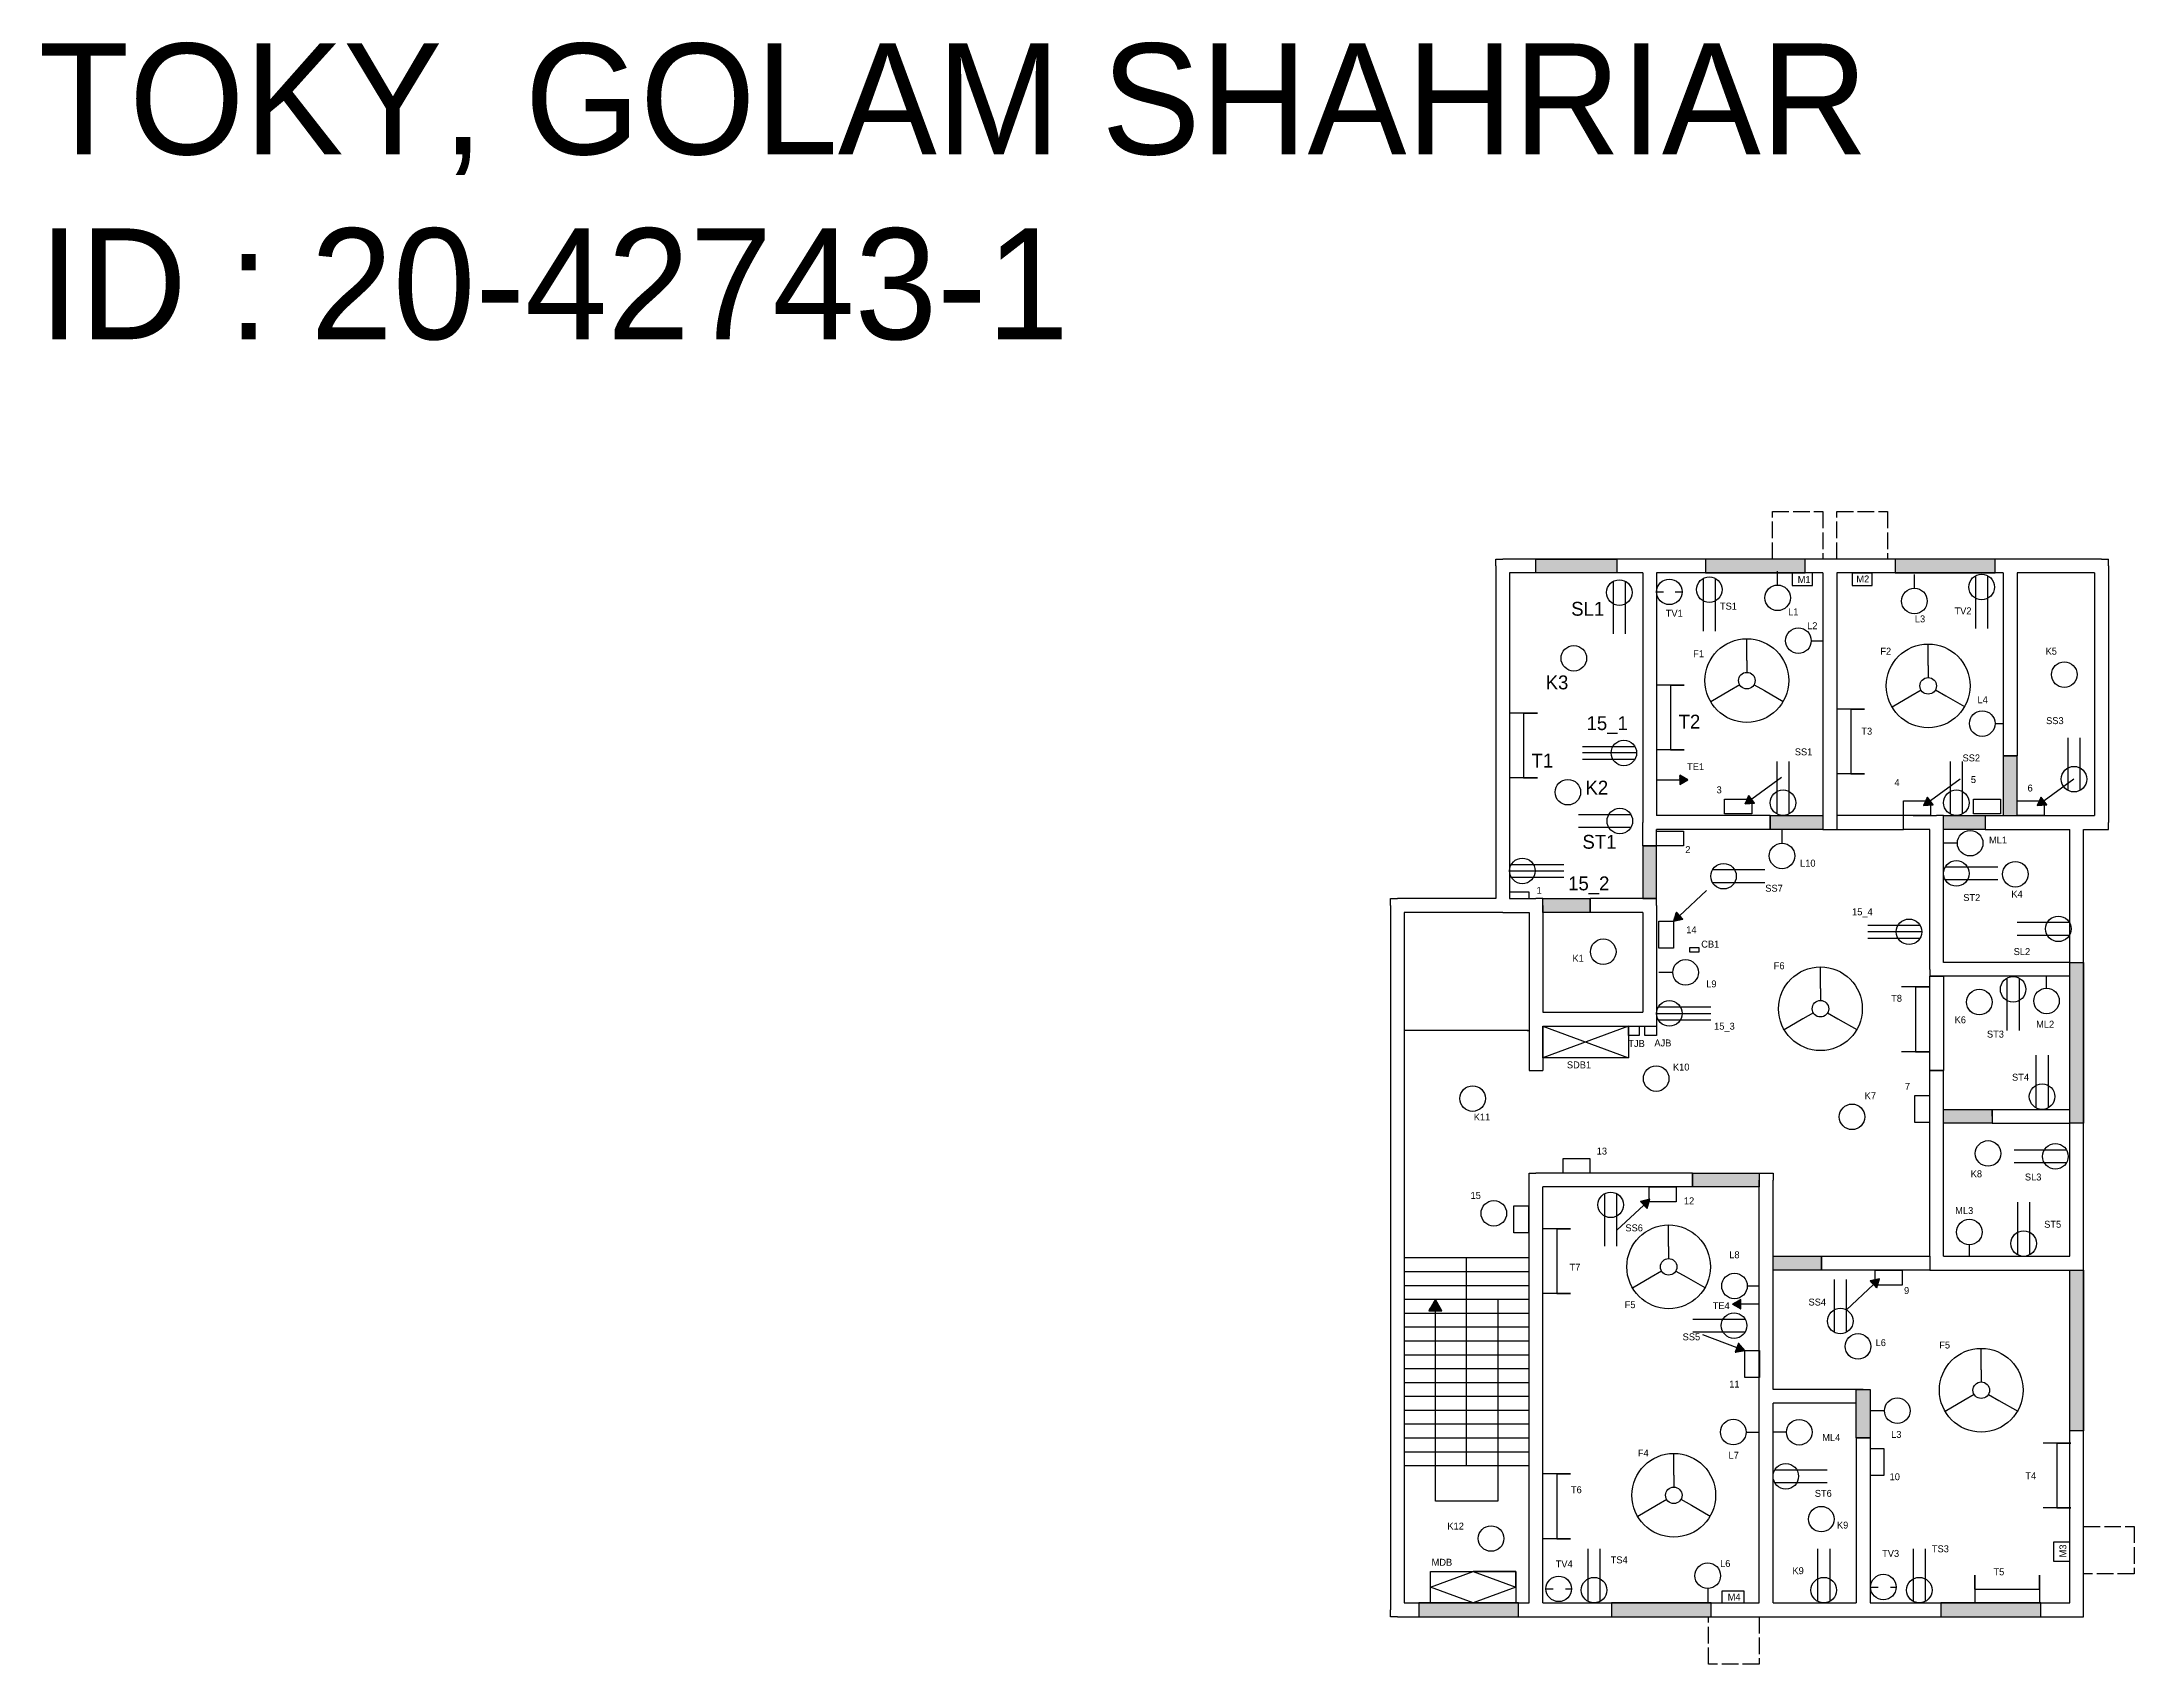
# Model space of a CAD drawing. Header units: inches. Extents: x -1314 to 1124, y -753 to 417.
# Drawn here: x -1314 to 196, y -753 to 417 of the extents above; entities that cross this region are included whole.
import ezdxf

# ---------------------------------------------------------------- set-up
doc = ezdxf.new("R2010")
doc.units = ezdxf.units.IN
doc.header["$MEASUREMENT"] = 0
doc.linetypes.add('ACAD_ISO02W100', pattern=[15, 12, -3])

msp = doc.modelspace()

# ---------------------------------------------------------------- hatches: boundary and pattern name
h = msp.add_hatch(color=256)
h.set_gradient(color1=(14, 241, 18), color2=(144, 249, 146), one_color=1, tint=0.77)
h.paths.add_polyline_path([(-177.3, 44), (-235.7, 44), (-235.7, 34), (-177.3, 34)])
h.paths.add_polyline_path([(-41.5, 44), (-113.5, 44), (-113.5, 34), (-41.5, 34)])
h.paths.add_polyline_path([(95.5, 44), (23.5, 44), (23.5, 34), (95.5, 34)])
h.paths.add_polyline_path([(128.4, -709), (56.4, -709), (56.4, -719), (128.4, -719)])
h.paths.add_polyline_path([(-109.4, -709), (-181.3, -709), (-181.3, -719), (-109.4, -719)])
h.paths.add_polyline_path([(-248.2, -709), (-320.2, -709), (-320.2, -719), (-248.2, -719)])
h = msp.add_hatch(color=256)
h.set_gradient(color1=(213, 230, 25), color2=(219, 234, 62), one_color=1, tint=0.58)
h.paths.add_polyline_path([(-196.7, -201), (-230.7, -201), (-230.7, -211), (-196.7, -211)])
h.paths.add_polyline_path([(88.3, -141), (58.3, -141), (58.3, -151), (88.3, -151)])
h.paths.add_polyline_path([(-28.7, -141), (-66.7, -141), (-66.7, -151), (-28.7, -151)])
h.paths.add_polyline_path([(-74.7, -399), (-122.7, -399), (-122.7, -409), (-74.7, -409)])
h.paths.add_polyline_path([(5.3, -555), (-4.7, -555), (-4.7, -590), (5.3, -590)])
h.paths.add_polyline_path([(93.3, -353), (58.3, -353), (58.3, -363), (93.3, -363)])
h.paths.add_polyline_path([(111.3, -98), (101.3, -98), (101.3, -141), (111.3, -141)])
h = msp.add_hatch()
h.set_pattern_fill('ANSI31', color=256, angle=180, style=0)
h.set_pattern_definition([(225, (-1064.51894, -414.61375), (0.088388348, -0.088388348), [])])
h.paths.add_polyline_path([(-126.1, -115.3), (-132, -111.8), (-132, -118.7)])
h = msp.add_hatch()
h.set_pattern_fill('ANSI31', color=256, angle=35.9427, style=0)
h.set_pattern_definition([(80.942712, (499.11891, 660.4775), (-0.12344143, 0.019677742), [])])
h.paths.add_polyline_path([(-84.9, -132.7), (-78.1, -132), (-82.2, -126.5)])
h = msp.add_hatch()
h.set_pattern_fill('ANSI31', color=256, angle=35.9427, style=0)
h.set_pattern_definition([(80.942712, (628.01228, 659.30404), (-0.12344143, 0.019677742), [])])
h.paths.add_polyline_path([(43.9, -133.9), (50.8, -133.2), (46.7, -127.7)])
h = msp.add_hatch()
h.set_pattern_fill('ANSI31', color=256, angle=35.9427, style=0)
h.set_pattern_definition([(80.942712, (710.01228, 659.30404), (-0.12344143, 0.019677742), [])])
h.paths.add_polyline_path([(125.9, -133.9), (132.8, -133.2), (128.7, -127.7)])
h = msp.add_hatch(color=256)
h.set_gradient(color1=(211, 246, 9), color2=(229, 250, 112), one_color=1, tint=0.71, name='CYLINDER')
h.paths.add_polyline_path([(-148.7, -163), (-158.7, -163), (-158.7, -201), (-148.7, -201)])
h = msp.add_hatch()
h.set_pattern_fill('ANSI31', color=256, angle=43.249, style=0)
h.set_pattern_definition([(88.249046, (342.03224, 643.72947), (-0.124941635, 0.003819394), [])])
h.paths.add_polyline_path([(-136.4, -217.3), (-129.7, -215.7), (-134.4, -210.8)])
h = msp.add_hatch(color=256)
h.set_gradient(color1=(14, 241, 18), color2=(144, 249, 146), one_color=1, tint=0.77)
h.paths.add_polyline_path([(159.3, -469), (149.3, -469), (149.3, -585), (159.3, -585)])
h.paths.add_polyline_path([(159.3, -247), (149.3, -247), (149.3, -363), (159.3, -363)])
h = msp.add_hatch()
h.set_pattern_fill('ANSI31', color=256, angle=223.249, style=0)
h.set_pattern_definition([(268.249046, (-632.00669, -1278.94317), (0.124941635, -0.003819394), [])])
h.paths.add_polyline_path([(-153.6, -417.9), (-160.2, -419.5), (-155.5, -424.5)])
h = msp.add_hatch(color=256)
h.set_gradient(color1=(211, 246, 9), color2=(229, 250, 112), one_color=1, tint=0.71, name='CYLINDER')
h.paths.add_polyline_path([(-29.7, -459), (-64.7, -459), (-64.7, -469), (-29.7, -469)])
h = msp.add_hatch()
h.set_pattern_fill('ANSI31', color=256, angle=223.249, style=0)
h.set_pattern_definition([(268.249046, (-466.3616, -1336.32185), (0.124941635, -0.003819394), [])])
h.paths.add_polyline_path([(12.1, -475.3), (5.4, -476.8), (10.1, -481.8)])
h = msp.add_hatch()
h.set_pattern_fill('ANSI31', color=256, style=0)
h.paths.add_polyline_path([(-308.3, -490.2), (-313.1, -498.3), (-303.6, -498.3)])
h = msp.add_hatch()
h.set_pattern_fill('ANSI31', color=256, angle=360, style=0)
h.set_pattern_definition([(45, (844.55071, -194.20376), (-0.088388348, 0.088388348), [])])
h.paths.add_polyline_path([(-93.9, -493.6), (-88, -497), (-88, -490.1)])
h = msp.add_hatch()
h.set_pattern_fill('ANSI31', color=256, angle=159.3871, style=0)
h.set_pattern_definition([(204.387055, (-1068.87836, -476.75252), (0.051612333, -0.113847122), [])])
h.paths.add_polyline_path([(-85.1, -526.9), (-89.5, -521.7), (-91.9, -528.1)])

# ---------------------------------------------------------------- linework, layer by layer
for p, q in [((-264.7, 39), (-264.7, 44)), ((-264.7, 44), (-259.7, 44)), ((-264.7, 39), (-264.7, -201)), ((-235.7, 44), (-259.7, 44)), ((-235.7, 34), (-254.7, 34)), ((-254.7, 34), (-254.7, -201)), ((-153.7, 44), (-235.7, 44)), ((-158.7, 34), (-235.7, 34)), ((-158.7, 34), (-158.7, -146)), ((-23.7, 44), (-153.7, 44)), ((-28.7, 34), (-148.7, 34)), ((-148.7, 34), (-148.7, -141)), ((-61.4, 25.2), (-61.4, 35.2)), ((-28.7, 34), (-28.7, -151)), ((106.3, 44), (-23.7, 44)), ((101.3, 34), (-18.7, 34)), ((-18.7, 34), (-18.7, -151)), ((37.3, 22.9), (37.3, 32.9)), ((81.3, 31.8), (81.3, -6)), ((90.3, -6), (90.3, 31.8)), ((101.3, 34), (101.3, -98)), ((172.3, 44), (106.3, 44)), ((167.3, 34), (111.3, 34)), ((111.3, 34), (111.3, -98)), ((167.3, 34), (167.3, -141)), ((172.3, 44), (177.3, 44)), ((177.3, 39), (177.3, 44)), ((177.3, 39), (177.3, -146)), ((-180.1, 27.8), (-180.1, -10)), ((-171.1, -10), (-171.1, 27.8)), ((-148.7, 20.3), (-143.7, 20.3)), ((-135.3, 20.3), (-130.4, 20.3)), ((-115.2, 29.9), (-115.2, -8)), ((-106.2, -8), (-106.2, 29.9)), ((-83.6, -29.1), (-83.6, -13.4)), ((-37.2, -14.9), (-28.7, -14.9)), ((-83.6, -29.1), (-83.6, -37.7)), ((47.2, -32.9), (47.2, -17.2)), ((47.2, -32.9), (47.2, -41.5)), ((-138.7, -47), (-148.7, -47)), ((-138.7, -47), (-138.7, -93.7)), ((-138.7, -47), (-128.7, -47)), ((-128.7, -47), (-138.7, -47)), ((-96.1, -51.1), (-109.6, -59)), ((-88.7, -46.7), (-96.1, -51.1)), ((-78.4, -46.7), (-70.9, -50.9)), ((-70.9, -50.9), (-57.3, -58.7)), ((34.7, -54.9), (21.2, -62.8)), ((42.1, -50.5), (34.7, -54.9)), ((52.4, -50.4), (59.9, -54.7)), ((59.9, -54.7), (73.5, -62.5)), ((-244.7, -67.2), (-254.7, -67.2)), ((-244.7, -67.2), (-244.7, -113.9)), ((-244.7, -67.2), (-234.7, -67.2)), ((-234.7, -67.2), (-244.7, -67.2)), ((-8.7, -64.2), (-18.7, -64.2)), ((-8.7, -64.2), (-8.7, -110.9)), ((-8.7, -64.2), (1.3, -64.2)), ((1.3, -64.2), (-8.7, -64.2)), ((95.5, -74.7), (101.3, -74.7)), ((147.9, -84.9), (147.9, -122.8)), ((156.9, -122.8), (156.9, -84.9)), ((-164.2, -91.4), (-202.1, -91.4)), ((-163.1, -95.9), (-202.1, -95.9)), ((-202.1, -100.4), (-164.2, -100.4)), ((-128.7, -93.7), (-148.7, -93.7)), ((-138.7, -93.7), (-128.7, -93.7)), ((-62, -102), (-62, -139.8)), ((-53, -139.8), (-53, -102)), ((63, -102), (63, -139.8)), ((72, -139.8), (72, -102)), ((101.3, -98), (111.3, -98)), ((-234.7, -113.9), (-254.7, -113.9)), ((-244.7, -113.9), (-234.7, -113.9)), ((-148.7, -115.3), (-132, -115.3)), ((-58.5, -113.6), (-80.1, -129.3)), ((1.3, -110.9), (-18.7, -110.9)), ((-8.7, -110.9), (1.3, -110.9)), ((70.4, -114.8), (48.8, -130.4)), ((152.4, -114.8), (130.8, -130.4)), ((-167.1, -140.5), (-205, -140.5)), ((-205, -149.5), (-167.1, -149.5)), ((-158.7, -163), (-158.7, -146)), ((-66.7, -141), (-148.7, -141)), ((-66.7, -141), (-66.7, -151)), ((36.3, -141), (29.3, -141)), ((29.3, -151), (29.3, -141)), ((36.3, -141), (41.3, -141)), ((41.3, -141), (53.3, -141)), ((58.3, -141), (53.3, -141)), ((58.3, -146), (58.3, -141)), ((58.3, -247), (58.3, -146)), ((88.3, -141), (154.3, -141)), ((88.3, -141), (88.3, -151)), ((154.3, -141), (167.3, -141)), ((177.3, -151), (177.3, -146)), ((-158.7, -163), (-148.7, -163)), ((-148.7, -163), (-148.7, -151)), ((-66.7, -151), (-148.7, -151)), ((-58.2, -161), (-58.2, -151)), ((-28.7, -151), (-18.7, -151)), ((31.3, -151), (29.3, -151)), ((48.3, -151), (29.3, -151)), ((48.3, -252), (48.3, -151)), ((68.3, -161), (58.4, -161)), ((88.3, -151), (149.3, -151)), ((149.3, -247), (149.3, -151)), ((159.3, -252), (159.3, -151)), ((159.3, -151), (172.3, -151)), ((172.3, -151), (177.3, -151)), ((-254.7, -181), (-215.6, -181)), ((-215.6, -176.5), (-253.5, -176.5)), ((-70.6, -180.3), (-108.5, -180.3)), ((97.4, -178.3), (59.5, -178.3)), ((-253.5, -185.5), (-215.6, -185.5)), ((-112.7, -195), (-132.1, -213.3)), ((-108.5, -189.3), (-70.6, -189.3)), ((59.5, -187.3), (97.4, -187.3)), ((-340.7, -206), (-340.7, -201)), ((-340.7, -201), (-335.7, -201)), ((-340.7, -206), (-340.7, -288)), ((-264.7, -201), (-335.7, -201)), ((-259.7, -211), (-330.7, -211)), ((-330.7, -211), (-330.7, -288)), ((-259.7, -211), (-240.7, -211)), ((-254.7, -201), (-235.7, -201)), ((-240.7, -211), (-240.7, -314.9)), ((-230.7, -201), (-235.7, -201)), ((-230.7, -206), (-230.7, -201)), ((-230.7, -206), (-230.7, -283)), ((-153.7, -201), (-196.7, -201)), ((-196.7, -206), (-196.7, -201)), ((-196.7, -211), (-196.7, -201)), ((-158.7, -211), (-196.7, -211)), ((-158.7, -211), (-158.7, -283)), ((-148.7, -201), (-153.7, -201)), ((-148.7, -206), (-148.7, -201)), ((-148.7, -206), (-148.7, -288)), ((-148.7, -206), (-148.7, -288)), ((41.5, -220.4), (3.6, -220.4)), ((42.7, -224.9), (3.6, -224.9)), ((149.1, -218.3), (111.3, -218.3)), ((3.6, -229.4), (41.5, -229.4)), ((111.3, -227.3), (149.1, -227.3)), ((-137, -254.2), (-147, -254.2)), ((-30.5, -265.8), (-30.5, -250.2)), ((48.3, -252), (48.3, -257)), ((149.3, -247), (58.3, -247)), ((159.3, -358), (159.3, -252)), ((-30.5, -265.8), (-30.5, -274.4)), ((38, -264.7), (28, -264.7)), ((38, -264.7), (38, -311.4)), ((38, -264.7), (48, -264.7)), ((48, -264.7), (38, -264.7)), ((149.3, -257), (48.3, -257)), ((104, -258.4), (104, -296.2)), ((113, -296.2), (113, -258.4)), ((132.6, -265.6), (132.6, -257)), ((149.3, -353), (149.3, -257)), ((-230.7, -283), (-158.7, -283)), ((-148.7, -283.8), (-109.6, -283.8)), ((-109.6, -279.3), (-147.5, -279.3)), ((-35.6, -283.4), (-43.1, -287.8)), ((-25.3, -283.4), (-17.9, -287.6)), ((-340.7, -288), (-340.7, -404)), ((-330.7, -288), (-330.7, -404)), ((-241.4, -296.2), (-330.7, -296.2)), ((-242, -296.1), (-240.7, -296.1)), ((-230.7, -293), (-153.7, -293)), ((-230.7, -293), (-230.7, -314.9)), ((-169, -293.1), (-230.7, -315.8)), ((-230.7, -315.8), (-230.7, -293.1)), ((-230.7, -293.1), (-169, -315.8)), ((-153.7, -293), (-148.7, -293)), ((-148.7, -288), (-148.7, -293)), ((-147.5, -288.3), (-109.6, -288.3)), ((-43.1, -287.8), (-56.6, -295.7)), ((-17.9, -287.6), (-4.3, -295.4)), ((-240.7, -314.9), (-240.7, -325)), ((-230.7, -314.9), (-230.7, -325)), ((48, -311.4), (28, -311.4)), ((38, -311.4), (48, -311.4)), ((124.9, -314), (124.9, -351.8)), ((133.9, -351.8), (133.9, -314)), ((-240.7, -325), (-230.7, -325)), ((48.3, -459), (48.3, -325)), ((48.3, -325), (58.3, -325)), ((58.3, -459), (58.3, -325)), ((93.3, -353), (149.3, -353)), ((93.3, -358), (93.3, -353)), ((93.3, -358), (93.3, -363)), ((159.3, -464), (159.3, -358)), ((93.3, -363), (149.3, -363)), ((149.3, -459), (149.3, -363)), ((147.1, -382.4), (109.2, -382.4)), ((109.2, -391.4), (147.1, -391.4)), ((-340.7, -404), (-340.7, -714)), ((-330.7, -404), (-330.7, -709)), ((-240.7, -404), (-240.7, -399)), ((-240.7, -399), (-235.7, -399)), ((-240.7, -709), (-240.7, -404)), ((-122.7, -399), (-235.7, -399)), ((-122.7, -399), (-122.7, -409)), ((-74.7, -399), (-64.7, -399)), ((-74.7, -709), (-74.7, -404)), ((-64.7, -399), (-64.7, -404)), ((-64.7, -555), (-64.7, -404)), ((-230.7, -709), (-230.7, -409)), ((-122.7, -409), (-230.7, -409)), ((-186.3, -413.9), (-186.3, -451.7)), ((-177.3, -451.7), (-177.3, -413.9)), ((-177.3, -440.2), (-157.9, -422)), ((111.6, -420), (111.6, -457.8)), ((120.6, -457.8), (120.6, -420)), ((-140, -452), (-140, -436.4)), ((-220.7, -439.2), (-230.7, -439.2)), ((-220.7, -439.2), (-220.7, -485.9)), ((-220.7, -439.2), (-210.7, -439.2)), ((-210.7, -439.2), (-220.7, -439.2)), ((-140, -452), (-140, -460.6)), ((76.9, -450.7), (76.9, -459)), ((-241.1, -460.2), (-330.7, -460.2)), ((-285.9, -610.2), (-285.9, -460.2)), ((-241.1, -460.2), (-240.7, -460.2)), ((48.3, -459), (48.3, -469)), ((58.3, -459), (149.3, -459)), ((159.3, -560), (159.3, -464)), ((-241.1, -470.2), (-330.7, -470.2)), ((-241.1, -480.2), (-330.7, -480.2)), ((-241.1, -470.2), (-240.7, -470.2)), ((-241.1, -480.2), (-240.7, -480.2)), ((-152.6, -474), (-166.1, -482)), ((-145.2, -469.6), (-152.6, -474)), ((-134.9, -469.6), (-127.4, -473.8)), ((-127.4, -473.8), (-113.8, -481.6)), ((-83.3, -480.4), (-74.7, -480.4)), ((-20.7, -475.8), (-20.7, -513.7)), ((-11.7, -513.7), (-11.7, -475.8)), ((-11.7, -497.6), (7.8, -479.3)), ((48.3, -469), (149.3, -469)), ((149.3, -560), (149.3, -469)), ((-241.1, -490.2), (-330.7, -490.2)), ((-263.2, -490.2), (-263.2, -635.6)), ((-241.1, -490.2), (-240.7, -490.2)), ((-210.7, -485.9), (-230.7, -485.9)), ((-220.7, -485.9), (-210.7, -485.9)), ((-74.7, -493.6), (-88, -493.6)), ((-241.1, -500.2), (-330.7, -500.2)), ((-241.1, -510.2), (-330.7, -510.2)), ((-308.3, -635.6), (-308.3, -498.3)), ((-241.1, -500.2), (-240.7, -500.2)), ((-241.1, -510.2), (-240.7, -510.2)), ((-84.8, -504.5), (-122.6, -504.5)), ((-241.1, -520.2), (-330.7, -520.2)), ((-241.1, -520.2), (-240.7, -520.2)), ((-122.6, -513.5), (-84.8, -513.5)), ((-115.6, -515.5), (-90.7, -524.9)), ((85.5, -541), (85.5, -525.4)), ((-241.1, -530.2), (-330.7, -530.2)), ((-241.1, -540.2), (-330.7, -540.2)), ((-241.1, -530.2), (-240.7, -530.2)), ((-241.1, -540.2), (-240.7, -540.2)), ((85.5, -541), (85.5, -549.6)), ((-241.1, -550.2), (-330.7, -550.2)), ((-241.1, -550.2), (-240.7, -550.2)), ((0.3, -555), (-64.7, -555)), ((-241.1, -560.2), (-330.7, -560.2)), ((-241.1, -570.2), (-330.7, -570.2)), ((-241.1, -560.2), (-240.7, -560.2)), ((-241.1, -570.2), (-240.7, -570.2)), ((-64.7, -709), (-64.7, -565)), ((-4.7, -565), (-64.7, -565)), ((15.6, -570.4), (5.7, -570.4)), ((73, -563), (59.5, -571)), ((80.4, -558.6), (73, -563)), ((90.7, -558.6), (98.2, -562.9)), ((98.2, -562.9), (111.8, -570.6)), ((149.3, -709), (149.3, -560)), ((159.3, -714), (159.3, -560)), ((-241.1, -580.2), (-330.7, -580.2)), ((-241.1, -580.2), (-240.7, -580.2)), ((-84.2, -585.8), (-74.7, -585.8)), ((-55, -585.9), (-65, -585.9)), ((-241.1, -590.2), (-330.7, -590.2)), ((-241.1, -600.2), (-330.7, -600.2)), ((-241.1, -590.2), (-240.7, -590.2)), ((-241.1, -600.2), (-240.7, -600.2)), ((-136.3, -616.8), (-136.3, -601.1)), ((-4.7, -590), (-4.7, -709)), ((-4.7, -590), (5.3, -590)), ((5.3, -590), (5.3, -709)), ((140.1, -593.8), (130.1, -593.8)), ((140.1, -593.8), (140.1, -640.5)), ((140.1, -593.8), (150.1, -593.8)), ((150.1, -593.8), (140.1, -593.8)), ((-241.1, -610.2), (-330.7, -610.2)), ((-241.1, -610.2), (-285.9, -610.2)), ((-241.1, -610.2), (-240.7, -610.2)), ((-220.7, -616), (-230.7, -616)), ((-220.7, -616), (-220.7, -662.7)), ((-220.7, -616), (-210.7, -616)), ((-210.7, -616), (-220.7, -616)), ((-136.3, -616.8), (-136.3, -625.4)), ((-25.6, -613.2), (-63.5, -613.2)), ((-63.5, -622.2), (-25.6, -622.2)), ((-263.2, -635.6), (-308.3, -635.6)), ((-148.8, -638.7), (-162.3, -646.7)), ((-141.4, -634.4), (-148.8, -638.7)), ((-131.1, -634.3), (-123.6, -638.6)), ((-123.6, -638.6), (-110, -646.4)), ((150.1, -640.5), (130.1, -640.5)), ((140.1, -640.5), (150.1, -640.5)), ((-210.7, -662.7), (-230.7, -662.7)), ((-220.7, -662.7), (-210.7, -662.7)), ((-198.3, -670), (-198.3, -707.8)), ((-189.3, -707.8), (-189.3, -670)), ((-32.6, -670), (-32.6, -707.8)), ((-23.6, -707.8), (-23.6, -670)), ((36.3, -670), (36.3, -707.8)), ((45.3, -707.8), (45.3, -670)), ((-311.9, -709), (-311.9, -686.3)), ((-311.9, -697.7), (-281, -686.3)), ((-250.2, -686.3), (-281, -686.3)), ((-281, -686.3), (-250.2, -697.7)), ((-250.2, -697.7), (-250.2, -686.3)), ((80.9, -699), (80.9, -689)), ((80.9, -689), (80.9, -699)), ((127.6, -699), (127.6, -689)), ((127.6, -689), (127.6, -709)), ((-330.7, -709), (-240.7, -709)), ((-281, -709), (-311.9, -697.7)), ((-250.2, -697.7), (-281, -709)), ((-230.7, -709), (-74.7, -709)), ((-229, -698.9), (-223.2, -698.9)), ((-214.3, -698.9), (-210.1, -698.9)), ((-111.8, -698.6), (-111.8, -708.6)), ((-64.7, -709), (-4.7, -709)), ((5.7, -697.6), (5.3, -697.6)), ((5.3, -697.6), (11.1, -697.6)), ((5.3, -709), (149.3, -709)), ((20, -697.6), (24.2, -697.6)), ((80.9, -699), (127.6, -699)), ((80.9, -699), (80.9, -709)), ((-340.7, -719), (-340.7, -714)), ((-335.7, -719), (-340.7, -719)), ((-335.7, -719), (-235.7, -719)), ((-235.7, -719), (-69.7, -719)), ((-69.7, -719), (0.3, -719)), ((0.3, -719), (154.3, -719)), ((154.3, -719), (159.3, -719)), ((159.3, -719), (159.3, -714))]:
    msp.add_line(p, q)
at = {"linetype": 'ACAD_ISO02W100'}
for points in [[(-65.2, 78.2), (-28.7, 78.2), (-28.7, 44), (-65.2, 44)], [(-18.7, 78.2), (17.8, 78.2), (17.8, 44), (-18.7, 44)], [(159.3, -653.8), (195.8, -653.8), (195.8, -688), (159.3, -688)], [(-111.2, -719), (-74.7, -719), (-74.7, -753.2), (-111.2, -753.2)]]:
    msp.add_lwpolyline(points, close=True, dxfattribs=at)
for points in [[(-235.7, 44), (-177.3, 44), (-177.3, 34), (-235.7, 34)], [(-113.5, 34), (-41.5, 34), (-41.5, 44), (-113.5, 44)], [(-36.3, 34), (-51, 34), (-51, 25), (-36.3, 25)], [(6.9, 33.9), (-7.7, 33.9), (-7.7, 24.9), (6.9, 24.9)], [(23.5, 34), (95.5, 34), (95.5, 44), (23.5, 44)], [(111.3, -98), (101.3, -98), (101.3, -141), (111.3, -141)], [(-126.1, -115.3), (-132, -111.8), (-132, -118.7)], [(-99.6, -129.3), (-80.1, -129.3), (-80.1, -139.8), (-99.6, -139.8)], [(-84.9, -132.7), (-78.1, -132), (-82.2, -126.5)], [(29.3, -130.4), (48.8, -130.4), (48.8, -141), (29.3, -141)], [(43.9, -133.9), (50.8, -133.2), (46.7, -127.7)], [(79.9, -129.3), (99.4, -129.3), (99.4, -139.8), (79.9, -139.8)], [(111.3, -130.4), (130.8, -130.4), (130.8, -141), (111.3, -141)], [(125.9, -133.9), (132.8, -133.2), (128.7, -127.7)], [(-28.7, -151), (-66.7, -151), (-66.7, -141), (-28.7, -141)], [(29.3, -141), (-18.7, -141), (-18.7, -151), (29.3, -151)], [(88.3, -151), (58.3, -151), (58.3, -141), (88.3, -141)], [(-148.7, -163), (-158.7, -163), (-158.7, -201), (-148.7, -201)], [(-148.7, -152.4), (-129.2, -152.4), (-129.2, -163), (-148.7, -163)], [(-254.7, -201), (-240.6, -201), (-240.6, -196.4), (-254.7, -196.4)], [(-196.7, -211), (-230.7, -211), (-230.7, -201), (-196.7, -201)], [(-136.4, -217.3), (-129.7, -215.7), (-134.4, -210.8)], [(-136.4, -217.3), (-136.4, -236.8), (-147, -236.8), (-147, -217.3)], [(-124.8, -236.3), (-118.2, -236.3), (-118.2, -239.6), (-124.8, -239.6)], [(149.3, -247), (159.3, -247), (159.3, -363), (149.3, -363)], [(58.3, -325), (48.3, -325), (48.3, -257), (58.3, -257)], [(-230.7, -293.1), (-169, -293.1), (-169, -315.8), (-230.7, -315.8)], [(-169, -293.1), (-161.2, -293.1), (-161.2, -299.6), (-169, -299.6)], [(-157.2, -293.1), (-148.7, -293.1), (-148.7, -299.6), (-157.2, -299.6)], [(48.1, -342.9), (48.1, -362.4), (37.5, -362.4), (37.5, -342.9)], [(93.3, -363), (58.3, -363), (58.3, -353), (93.3, -353)], [(-216.2, -388.4), (-196.8, -388.4), (-196.8, -399), (-216.2, -399)], [(-122.7, -399), (-74.7, -399), (-74.7, -409), (-122.7, -409)], [(-153.6, -417.9), (-160.2, -419.5), (-155.5, -424.5)], [(-154, -409), (-134.6, -409), (-134.6, -419.6), (-154, -419.6)], [(-241.1, -422.6), (-241.1, -442.1), (-251.7, -442.1), (-251.7, -422.6)], [(-29.7, -469), (-64.7, -469), (-64.7, -459), (-29.7, -459)], [(48.3, -469), (-29.7, -469), (-29.7, -459), (48.3, -459)], [(12.1, -475.3), (5.4, -476.8), (10.1, -481.8)], [(9, -469.1), (28.4, -469.1), (28.4, -479.7), (9, -479.7)], [(149.3, -469), (159.3, -469), (159.3, -585), (149.3, -585)], [(-308.3, -490.2), (-313.1, -498.3), (-303.6, -498.3)], [(-93.9, -493.6), (-88, -497), (-88, -490.1)], [(-85.1, -526.9), (-89.5, -521.7), (-91.9, -528.1)], [(-74.5, -526.9), (-74.5, -546.4), (-85.1, -546.4), (-85.1, -526.9)], [(5.3, -590), (-4.7, -590), (-4.7, -555), (5.3, -555)], [(-311.9, -686.3), (-250.2, -686.3), (-250.2, -709), (-311.9, -709)], [(-320.2, -719), (-248.2, -719), (-248.2, -709), (-320.2, -709)], [(-181.3, -719), (-109.4, -719), (-109.4, -709), (-181.3, -709)], [(56.4, -719), (128.4, -719), (128.4, -709), (56.4, -709)]]:
    msp.add_lwpolyline(points, close=True)
for points in [[(5.3, -597.6), (15.3, -597.6), (15.3, -617.1), (5.3, -617.1)], [(149.3, -665.1), (137.5, -665.1), (137.5, -679), (149.3, -679)], [(-101.3, -709), (-101.3, -700.4), (-85.8, -700.4), (-85.8, -709)]]:
    msp.add_lwpolyline(points)
for centre, radius in [((-110.7, 21.9), 9.22), ((85.8, 23.8), 9.22), ((-175.6, 19.8), 9.22), ((-139.5, 20.3), 9.22), ((-61.4, 16), 9.22), ((37.3, 13.7), 9.22), ((-83.6, -43.7), 30.2), ((-46.4, -14.9), 9.22), ((-208.4, -27.6), 9.22), ((47.2, -47.5), 30.2), ((145.4, -39.4), 9.22), ((-83.6, -43.7), 5.96), ((47.2, -47.5), 5.96), ((86.2, -74.7), 9.22), ((-172.3, -95.9), 9.22), ((152.4, -114.8), 9.22), ((-212.7, -124.2), 9.22), ((-175.2, -145), 9.22), ((-57.5, -131.8), 9.22), ((67.5, -131.8), 9.22), ((-58.2, -170.2), 9.22), ((77.5, -161), 9.22), ((-245.5, -181), 9.22), ((-100.4, -184.8), 9.22), ((67.5, -182.8), 9.22), ((110.1, -183.4), 9.22), ((33.4, -224.9), 9.22), ((141.1, -222.8), 9.22), ((-187.2, -239.3), 9.22), ((-127.8, -254.2), 9.22), ((-30.5, -280.4), 30.2), ((84.1, -275.6), 9.22), ((108.5, -266.4), 9.22), ((132.6, -274.8), 9.22), ((-139.5, -283.8), 9.22), ((-30.5, -280.4), 5.96), ((-149, -330.8), 9.22), ((-281.4, -345.2), 9.22), ((129.4, -343.8), 9.22), ((-7.7, -358.4), 9.22), ((90.4, -384.8), 9.22), ((139, -386.9), 9.22), ((-266.1, -428), 9.22), ((-181.8, -421.9), 9.22), ((-140, -466.6), 30.2), ((76.9, -441.5), 9.22), ((116.1, -449.8), 9.22), ((-140, -466.6), 5.96), ((-92.5, -480.4), 9.22), ((-16.2, -505.7), 9.22), ((-92.8, -509), 9.22), ((-3.4, -524), 9.22), ((85.5, -555.6), 30.2), ((85.5, -555.6), 5.96), ((24.9, -570.4), 9.22), ((-93.4, -585.8), 9.22), ((-45.8, -585.9), 9.22), ((-136.3, -631.4), 30.2), ((-55.5, -617.7), 9.22), ((-136.3, -631.4), 5.96), ((-29.9, -648.6), 9.22), ((-268.1, -662.6), 9.22), ((-219.3, -698.9), 9.22), ((-193.8, -699.8), 9.22), ((-111.8, -689.4), 9.22), ((-28.1, -699.8), 9.22), ((14.9, -697.6), 9.22), ((40.8, -699.8), 9.22)]:
    msp.add_circle(centre, radius)

# ---------------------------------------------------------------- texts
at = {"attachment_point": 1}
for s, insert, char_height, width in [('TOKY, GOLAM SHAHRIAR \\PID : 20-42743-1', (-1315.9, 415.9), 80, 1919.425), ('M1', (-46.9, 31.7), 5, 57.846), ('M2', (-4.6, 32.1), 5, 57.846), ('SL1', (-210.3, 13.1), 10, 57.846), ('TV1', (-142.1, 7.4), 5, 57.846), ('TS1', (-103, 12.5), 5, 57.846), ('L1', (-53.8, 8.4), 5, 57.846), ('L3', (37.6, 3.3), 5, 57.846), ('TV2', (66.2, 9.1), 5, 57.846), ('L2', (-40.1, -1.6), 5, 57.846), ('F1', (-122.3, -21.8), 5, 57.846), ('F2', (12.7, -20), 5, 57.846), ('K5', (131.9, -20), 5, 57.846), ('K3', (-228.7, -40), 10, 57.846), ('L4', (82.8, -55), 5, 57.846), ('15_1', (-199.2, -69.4), 10, 57.846), ('T2', (-132.8, -68.3), 10, 57.846), ('SS3', (132.3, -70.1), 5, 57.846), ('T3', (-1, -77.7), 5, 57.846), ('T1', (-238.9, -96.4), 10, 57.846), ('TE1', (-126.7, -103.3), 5, 57.846), ('SS1', (-49, -92.6), 5, 57.846), ('SS2', (72, -97), 5, 57.846), ('K2', (-200, -115.9), 10, 57.846), ('3', (-105.4, -120), 5, 57.846), ('4', (22.9, -114.7), 5, 57.846), ('5', (78, -112.6), 5, 57.846), ('6', (118.9, -118.7), 5, 57.846), ('ST1', (-202.2, -155), 10, 57.846), ('2', (-128, -163.1), 5, 57.846), ('ML1', (91.1, -156.2), 5, 57.846), ('L10', (-45.2, -172.9), 5, 57.846), ('1', (-235.3, -192.5), 5, 57.846), ('15_2', (-212.5, -185), 10, 57.846), ('SS7', (-70.3, -191), 5, 57.846), ('K4', (107.2, -195.2), 5, 57.846), ('15_4', (-7.7, -208), 5, 57.846), ('ST2', (72.5, -197.7), 5, 57.846), ('14', (-127.3, -220.9), 5, 57.846), ('K1', (-209.4, -241.5), 5, 57.846), ('CB1', (-116.5, -231.3), 5, 57.846), ('SL2', (108.9, -236.7), 5, 57.846), ('F6', (-64.2, -246.9), 5, 57.846), ('L9', (-112.9, -260), 5, 57.846), ('T8', (20.5, -270.4), 5, 57.846), ('K6', (66.3, -285.9), 5, 57.846), ('15_3', (-107.2, -290.5), 5, 57.846), ('ST3', (89.6, -296.2), 5, 57.846), ('ML2', (125.1, -289.1), 5, 57.846), ('TJB', (-169.1, -303), 5, 57.846), ('AJB', (-150.3, -302.6), 5, 57.846), ('SDB1', (-213.4, -318.4), 5, 57.846), ('K10', (-136.9, -320), 5, 57.846), ('ST4', (107.7, -327.3), 5, 57.846), ('K7', (1.4, -340.7), 5, 57.846), ('7', (30.4, -334), 5, 57.846), ('K11', (-280.6, -356), 5, 57.846), ('13', (-191.9, -380.6), 5, 57.846), ('K8', (77.9, -397), 5, 57.846), ('SL3', (117, -399.3), 5, 57.846), ('15', (-282.9, -412.6), 5, 57.846), ('12', (-129, -416.5), 5, 57.846), ('SS6', (-171.2, -436), 5, 57.846), ('ML3', (66.7, -423.5), 5, 57.846), ('ST5', (130.9, -433.4), 5, 57.846), ('T7', (-211.5, -464.4), 5, 57.846), ('L8', (-96.3, -455.4), 5, 57.846), ('9', (29.8, -481.2), 5, 57.846), ('F5', (-171.7, -491.4), 5, 57.846), ('TE4', (-108.2, -492.1), 5, 57.846), ('SS4', (-39.1, -489.5), 5, 57.846), ('SS5', (-129.9, -514.6), 5, 57.846), ('L6', (9.3, -518.8), 5, 57.846), ('F5', (55.2, -520.5), 5, 57.846), ('11', (-96.3, -548.7), 5, 57.846), ('ML4', (-29.2, -587.2), 5, 57.846), ('L3', (20.5, -585), 5, 57.846), ('F4', (-162.2, -598.4), 5, 57.846), ('L7', (-96.8, -600), 5, 57.846), ('10', (19.4, -615.5), 5, 57.846), ('T4', (117.3, -614.8), 5, 57.846), ('T6', (-210.5, -624.9), 5, 57.846), ('ST6', (-34.6, -627.5), 5, 57.846), ('K12', (-299.6, -651.1), 5, 57.846), ('K9', (-18.6, -650.4), 5, 57.846), ('MDB', (-311, -677.2), 5, 57.846), ('TV4', (-221.5, -678.4), 5, 57.846), ('TS4', (-181.8, -675.5), 5, 57.846), ('L6', (-102.9, -678.1), 5, 57.846), ('TV3', (14, -670.8), 5, 57.846), ('TS3', (49.9, -667.5), 5, 57.846), ('K9', (-50.7, -683.3), 5, 57.846), ('T5', (94.3, -684.1), 5, 57.846), ('M4', (-97.4, -702.3), 5, 57.846)]:
    msp.add_mtext(s, dxfattribs=dict(at, insert=insert, char_height=char_height, width=width))
at = {"insert": (141.9, -676.2), "char_height": 5, "width": 57.846, "attachment_point": 1, "rotation": 90}
msp.add_mtext('M3', dxfattribs=at)

doc.saveas('drawing.dxf')
